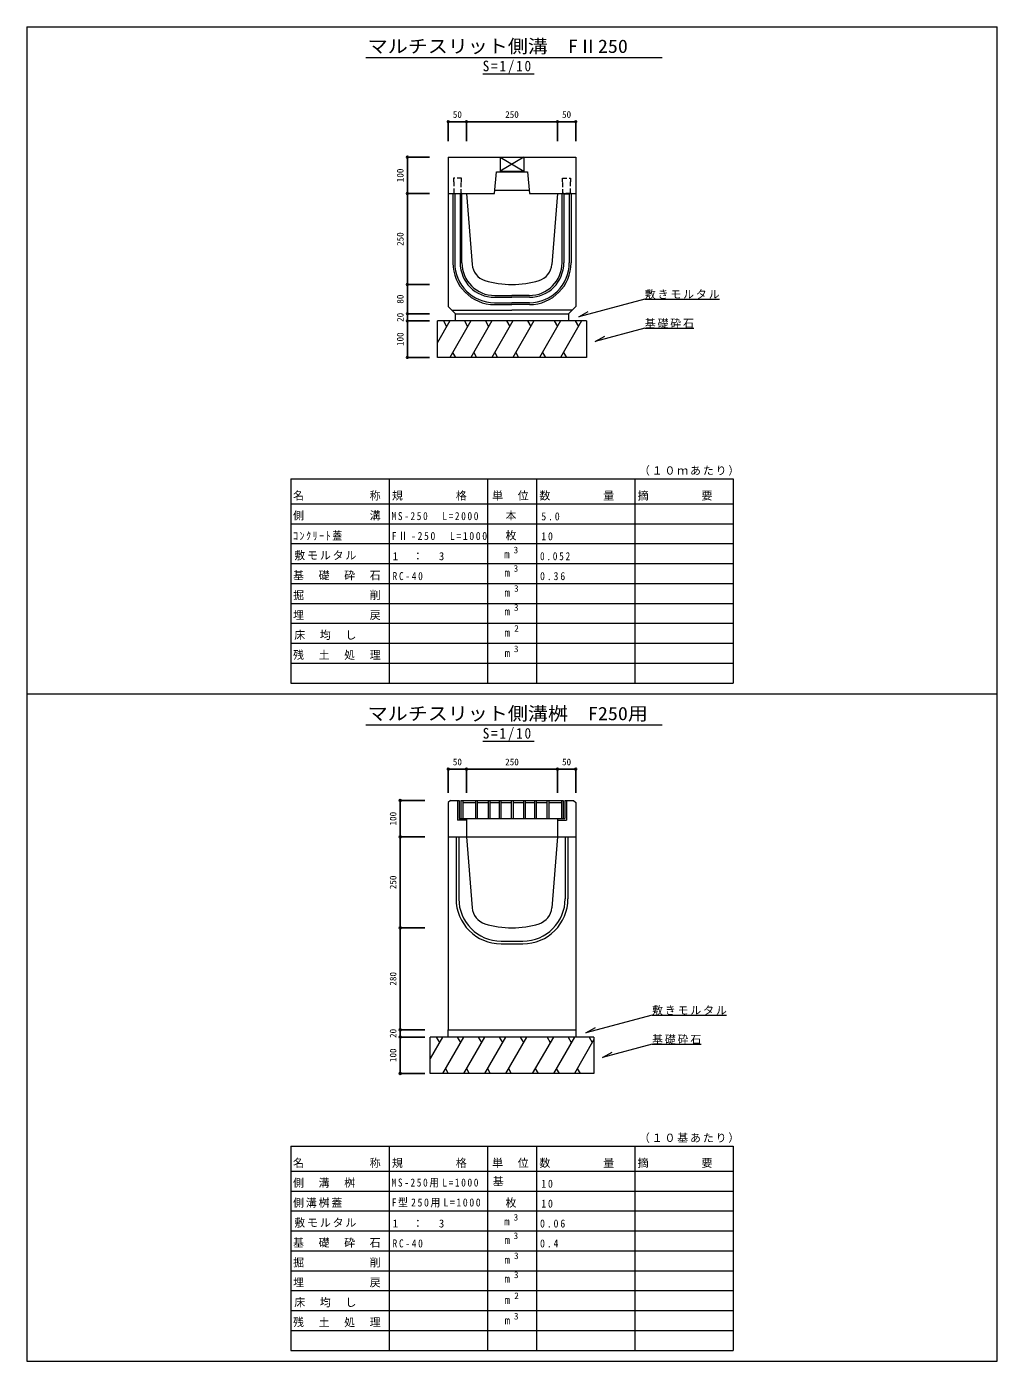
# Model space of a CAD drawing. Units: millimetres at full size, sheet at 1:10. Extents: x -1730 to 937, y -1837 to 1829.
import ezdxf
from ezdxf.enums import TextEntityAlignment as Align

# ---------------------------------------------------------------- set-up
doc = ezdxf.new("R2010")
doc.units = ezdxf.units.MM
doc.header["$LTSCALE"] = 10
doc.header["$PDMODE"] = 32
doc.header["$PDSIZE"] = 5
doc.linetypes.add('DASHED1', pattern=[1.8, 1.2, -0.6])
doc.layers.add('0-0_通り芯', color=7, linetype='Continuous', lineweight=18)
doc.layers.add('0-1_躯体', color=4, linetype='Continuous')
doc.styles.add('ＭＳ ゴシック', font='')
doc.styles.get('ＭＳ ゴシック').set_extended_font_data('MS Gothic')

msp = doc.modelspace()

# ---------------------------------------------------------------- linework, layer by layer
at = {"layer": '0-0_通り芯', "color": 2}
for p, q in [((-1730, 1829.22), (-1730, -1837.45)), ((-1730, 1829.22), (936.67, 1829.22)), ((936.67, -1837.45), (936.67, 1829.22)), ((-546.67, -296.57), (-546.67, -351.07)), ((-542.17, -296.57), (-542.17, -346.57)), ((-536.79, -296.57), (-536.79, -346.57)), ((-536.79, -296.57), (-255.79, -296.57)), ((-531.79, -296.57), (-531.79, -346.57)), ((-531.79, -302.57), (-497.04, -302.57)), ((-497.04, -296.57), (-497.04, -346.57)), ((-492.04, -296.57), (-492.04, -346.57)), ((-492.04, -302.57), (-462.29, -302.57)), ((-462.29, -296.57), (-462.29, -346.57)), ((-457.29, -296.57), (-457.29, -346.57)), ((-457.29, -302.57), (-432.29, -302.57)), ((-432.29, -296.57), (-432.29, -346.57)), ((-427.29, -296.57), (-427.29, -346.57)), ((-427.29, -302.57), (-398.79, -302.57)), ((-398.79, -296.57), (-398.79, -346.57)), ((-393.79, -296.57), (-393.79, -346.57)), ((-393.79, -302.57), (-365.29, -302.57)), ((-365.29, -296.57), (-365.29, -346.57)), ((-360.29, -296.57), (-360.29, -346.57)), ((-360.29, -302.57), (-335.29, -302.57)), ((-335.29, -296.57), (-335.29, -346.57)), ((-330.29, -296.57), (-330.29, -346.57)), ((-330.29, -302.57), (-300.54, -302.57)), ((-300.54, -296.57), (-300.54, -346.57)), ((-295.54, -296.57), (-295.54, -346.57)), ((-295.54, -302.57), (-260.79, -302.57)), ((-260.79, -296.57), (-260.79, -346.57)), ((-255.79, -296.57), (-255.79, -346.57)), ((-251.17, -296.57), (-251.17, -346.57)), ((-246.67, -296.57), (-246.67, -351.07)), ((-521.67, -351.07), (-546.67, -351.07)), ((-542.17, -346.57), (-251.17, -346.57)), ((-521.67, -346.57), (-521.67, -352.57)), ((-521.67, -351.07), (-521.67, -396.57)), ((-271.67, -346.57), (-271.67, -352.57)), ((-271.67, -351.07), (-246.67, -351.07)), ((-271.67, -351.07), (-271.67, -396.57)), ((-1730, -1837.45), (936.67, -1837.45))]:
    msp.add_line(p, q, dxfattribs=at)
at = {"layer": '0-0_通り芯'}
for p, q in [((-798.49, 1744.22), (15.5, 1744.22)), ((-477.1, 1699.5), (-336.14, 1699.5)), ((-31.89, 1080.52), (173.11, 1080.52)), ((-551.67, 1020.74), (-551.67, 1040.74)), ((-241.67, 1040.74), (-241.67, 1020.74)), ((-567.62, 1020.74), (-601.67, 961.76)), ((-601.67, 920.74), (-601.67, 1020.74)), ((-191.67, 1020.74), (-601.67, 1020.74)), ((-584.92, 1020.74), (-576.27, 1005.75)), ((-509.88, 1020.74), (-567.62, 920.74)), ((-527.19, 1020.74), (-518.53, 1005.75)), ((-452.15, 1020.74), (-509.88, 920.74)), ((-469.45, 1020.74), (-460.8, 1005.75)), ((-394.41, 1020.74), (-452.15, 920.74)), ((-411.72, 1020.74), (-403.06, 1005.75)), ((-336.68, 1020.74), (-394.41, 920.74)), ((-353.98, 1020.74), (-345.33, 1005.75)), ((-263.1, 1020.74), (-320.84, 920.74)), ((-280.4, 1020.74), (-271.75, 1005.75)), ((-205.37, 1020.74), (-263.1, 920.74)), ((-222.67, 1020.74), (-214.02, 1005.75)), ((-31.89, 1000.71), (-167.78, 964.3)), ((-31.89, 1000.71), (103.11, 1000.71)), ((-167.78, 964.3), (-141.8, 979.3)), ((-559.7, 934.46), (-551.78, 920.74)), ((-501.96, 934.46), (-494.04, 920.74)), ((-444.23, 934.46), (-436.31, 920.74)), ((-386.49, 934.46), (-378.57, 920.74)), ((-312.92, 934.46), (-305, 920.74)), ((-255.18, 934.46), (-247.26, 920.74)), ((-1004.17, 586.77), (210.83, 586.77)), ((-1004.17, 586.77), (-1004.17, 463.65)), ((-734.17, 586.77), (-734.17, 463.65)), ((-464.17, 586.77), (-464.17, 463.65)), ((-329.17, 586.77), (-329.17, 463.65)), ((-59.17, 586.77), (-59.17, 463.65)), ((210.83, 586.77), (210.83, 463.65)), ((-1004.17, 518.37), (210.83, 518.37)), ((-1004.17, 463.65), (210.83, 463.65)), ((-1004.17, 463.65), (-1004.17, 25.89)), ((-734.17, 463.65), (-734.17, 25.89)), ((-464.17, 463.65), (-464.17, 25.89)), ((-329.17, 463.65), (-329.17, 25.89)), ((-59.17, 463.65), (-59.17, 25.89)), ((210.83, 463.65), (210.83, 25.89)), ((-1004.17, 408.93), (210.83, 408.93)), ((-1004.17, 354.21), (210.83, 354.21)), ((-1004.17, 299.49), (210.83, 299.49)), ((-1004.17, 244.77), (210.83, 244.77)), ((-1004.17, 190.05), (210.83, 190.05)), ((-1004.17, 135.33), (210.83, 135.33)), ((-1004.17, 80.61), (210.83, 80.61)), ((-1004.17, 25.89), (210.83, 25.89)), ((-918.67, 25.89), (-9.67, 25.89)), ((-798.49, -89.11), (15.5, -89.11)), ((-477.1, -133.83), (-336.14, -133.83)), ((-11.89, -886.79), (193.11, -886.79)), ((-587.62, -946.57), (-621.67, -1005.54)), ((-621.67, -1046.57), (-621.67, -946.57)), ((-171.67, -946.57), (-621.67, -946.57)), ((-604.92, -946.57), (-596.27, -961.55)), ((-529.88, -946.57), (-587.62, -1046.57)), ((-571.67, -946.57), (-571.67, -926.57)), ((-547.19, -946.57), (-538.53, -961.55)), ((-472.15, -946.57), (-529.88, -1046.57)), ((-489.45, -946.57), (-480.8, -961.55)), ((-414.41, -946.57), (-472.15, -1046.57)), ((-431.72, -946.57), (-423.06, -961.55)), ((-356.68, -946.57), (-414.41, -1046.57)), ((-373.98, -946.57), (-365.33, -961.55)), ((-283.1, -946.57), (-340.84, -1046.57)), ((-300.4, -946.57), (-291.75, -961.55)), ((-225.37, -946.57), (-283.1, -1046.57)), ((-242.67, -946.57), (-234.02, -961.55)), ((-221.67, -926.57), (-221.67, -946.57)), ((-184.93, -946.57), (-176.28, -961.55)), ((-171.67, -946.57), (-171.67, -1046.57)), ((-171.67, -953.56), (-225.37, -1046.57)), ((-11.89, -966.59), (123.11, -966.59)), ((-171.67, -1046.57), (-621.67, -1046.57)), ((-579.7, -1032.85), (-571.78, -1046.57)), ((-521.96, -1032.85), (-514.04, -1046.57)), ((-464.23, -1032.85), (-456.31, -1046.57)), ((-406.49, -1032.85), (-398.57, -1046.57)), ((-332.92, -1032.85), (-325, -1046.57)), ((-275.18, -1032.85), (-267.26, -1046.57)), ((-217.45, -1032.85), (-209.53, -1046.57)), ((-1004.17, -1246.57), (210.83, -1246.57)), ((-1004.17, -1246.57), (-1004.17, -1369.69)), ((-734.17, -1246.57), (-734.17, -1369.69)), ((-464.17, -1246.57), (-464.17, -1369.69)), ((-329.17, -1246.57), (-329.17, -1369.69)), ((-59.17, -1246.57), (-59.17, -1369.69)), ((210.83, -1246.57), (210.83, -1369.69)), ((-1004.17, -1314.97), (210.83, -1314.97)), ((-1004.17, -1369.69), (210.83, -1369.69)), ((-1004.17, -1369.69), (-1004.17, -1807.45)), ((-734.17, -1369.69), (-734.17, -1807.45)), ((-464.17, -1369.69), (-464.17, -1807.45)), ((-329.17, -1369.69), (-329.17, -1807.45)), ((-59.17, -1369.69), (-59.17, -1807.45)), ((210.83, -1369.69), (210.83, -1807.45)), ((-1004.17, -1424.41), (210.83, -1424.41)), ((-1004.17, -1479.13), (210.83, -1479.13)), ((-1004.17, -1533.85), (210.83, -1533.85)), ((-1004.17, -1588.57), (210.83, -1588.57)), ((-1004.17, -1643.29), (210.83, -1643.29)), ((-1004.17, -1698.01), (210.83, -1698.01)), ((-1004.17, -1752.73), (210.83, -1752.73)), ((-1004.17, -1807.45), (210.83, -1807.45)), ((-918.67, -1807.45), (-9.67, -1807.45))]:
    msp.add_line(p, q, dxfattribs=at)
at = {"layer": '0-0_通り芯', "color": 3}
for p, q in [((-571.67, 1470.74), (-571.67, 1370.74)), ((-429.17, 1470.74), (-429.17, 1430.44)), ((-429.17, 1470.74), (-364.17, 1432.74)), ((-364.17, 1470.74), (-429.17, 1432.74)), ((-364.17, 1470.74), (-364.17, 1430.44)), ((-444.67, 1370.74), (-439.67, 1430.44)), ((-439.67, 1430.44), (-353.67, 1430.44)), ((-429.17, 1432.74), (-364.17, 1432.74)), ((-571.67, 1370.74), (-571.67, 1060.74)), ((-571.67, 1370.74), (-444.67, 1370.74)), ((-559.17, 1370.74), (-554.17, 1369.74)), ((-559.17, 1370.74), (-559.17, 1180.74)), ((-539.17, 1369.74), (-554.17, 1369.74)), ((-554.17, 1369.74), (-554.17, 1180.74)), ((-534.17, 1370.74), (-539.17, 1369.74)), ((-539.17, 1369.74), (-539.17, 1180.74)), ((-534.17, 1180.74), (-534.17, 1370.74)), ((-521.67, 1370.74), (-506.08, 1175.83)), ((-443.91, 1379.74), (-349.42, 1379.74)), ((-271.67, 1370.74), (-287.26, 1175.83)), ((-259.17, 1370.74), (-254.17, 1369.74)), ((-259.17, 1180.74), (-259.17, 1370.74)), ((-254.17, 1369.74), (-239.17, 1369.74)), ((-254.17, 1369.74), (-254.17, 1180.74)), ((-234.17, 1370.74), (-239.17, 1369.74)), ((-239.17, 1369.74), (-239.17, 1180.74)), ((-234.17, 1370.74), (-234.17, 1180.74)), ((-221.67, 1370.74), (-221.67, 1060.74)), ((-444.51, 1085.74), (-396.67, 1085.74)), ((-444.43, 1070.74), (-396.67, 1070.74)), ((-444.4, 1065.74), (-396.67, 1065.74)), ((-444.17, 1090.74), (-396.67, 1090.74)), ((-349.17, 1090.74), (-396.67, 1090.74)), ((-348.83, 1085.74), (-396.67, 1085.74)), ((-348.9, 1070.74), (-396.67, 1070.74)), ((-348.94, 1065.74), (-396.67, 1065.74)), ((-561.67, 1050.74), (-396.67, 1050.74)), ((-231.67, 1050.74), (-396.67, 1050.74)), ((-241.67, 1040.74), (-221.67, 1060.74)), ((-565.67, -296.57), (-571.67, -302.57)), ((-571.67, -302.57), (-571.67, -396.57)), ((-565.67, -296.57), (-542.17, -296.57)), ((-571.67, -396.57), (-521.67, -396.57)), ((-571.67, -396.57), (-558.56, -396.57)), ((-558.56, -396.57), (-234.78, -396.57)), ((-550.47, -396.57), (-550.47, -566.57)), ((-542.87, -396.57), (-542.87, -566.57)), ((-521.67, -396.57), (-506.08, -591.48)), ((-271.67, -396.57), (-287.26, -591.48)), ((-271.67, -396.57), (-221.67, -396.57)), ((-250.47, -396.57), (-250.47, -566.57)), ((-242.87, -396.57), (-242.87, -566.57)), ((-234.78, -396.57), (-221.67, -396.57)), ((-221.67, -396.57), (-221.67, -926.57)), ((-426.67, -682.77), (-366.67, -682.77)), ((-426.67, -690.37), (-366.67, -690.37)), ((-571.67, -926.57), (-221.67, -926.57)), ((-571.67, -926.57), (-221.67, -926.57))]:
    msp.add_line(p, q, dxfattribs=at)
at = {"layer": '0-0_通り芯', "color": 4}
msp.add_line((-1730, -4.11), (936.67, -4.11), dxfattribs=at)
at = {"layer": '0-0_通り芯', "color": 3, "linetype": 'DASHED1'}
for p, q in [((-521.67, -351.07), (-521.67, -396.57)), ((-271.67, -351.07), (-271.67, -396.57))]:
    msp.add_line(p, q, dxfattribs=at)
at = {"layer": '0-0_通り芯', "color": 3}
for points in [[(-571.67, 1470.74), (-221.67, 1470.74), (-221.67, 1370.74)], [(-353.67, 1430.44), (-348.67, 1370.74), (-221.67, 1370.74)], [(-571.67, 1060.74), (-551.67, 1040.74), (-241.67, 1040.74)], [(-251.17, -296.57), (-227.67, -296.57), (-221.67, -302.57), (-221.67, -396.57)], [(-571.67, -396.57), (-571.67, -926.57), (-221.67, -926.57)]]:
    msp.add_lwpolyline(points, dxfattribs=at)
at = {"layer": '0-0_通り芯', "color": 3, "linetype": 'DASHED1'}
for points in [[(-557.67, 1412.74), (-557.67, 1402.74), (-556.67, 1402.74), (-556.67, 1370.74), (-536.67, 1370.74), (-536.67, 1402.74), (-535.67, 1402.74), (-535.67, 1412.74)], [(-235.67, 1412.74), (-235.67, 1402.74), (-236.67, 1402.74), (-236.67, 1370.74), (-256.67, 1370.74), (-256.67, 1402.74), (-257.67, 1402.74), (-257.67, 1412.74)]]:
    msp.add_lwpolyline(points, close=True, dxfattribs=at)
at = {"layer": '0-0_通り芯'}
for points in [[(-31.89, 1080.52), (-213.4, 1031.88), (-187.42, 1046.88)], [(-191.67, 1020.74), (-191.67, 920.74), (-601.67, 920.74)], [(-11.89, -886.79), (-193.4, -935.42), (-167.42, -920.42)], [(-11.89, -966.59), (-147.78, -1003), (-121.8, -988)]]:
    msp.add_lwpolyline(points, dxfattribs=at)
at = {"layer": '0-0_通り芯', "color": 3}
for centre, radius, start, end in [((-444.17, 1180.74), 115, 180, 269.88576), ((-444.17, 1180.74), 110, 180, 269.86118), ((-444.17, 1180.74), 95, 180, 269.79541), ((-444.17, 1180.74), 90, 180, 270), ((-456.24, 1179.82), 50, 184.57, 252.67), ((-349.17, 1180.74), 90, 270, 0), ((-349.17, 1180.74), 115, 270.11424, 0), ((-349.17, 1180.74), 110, 270.13882, 0), ((-349.17, 1180.74), 95, 270.20459, 0), ((-337.11, 1179.82), 50, 287.33, 355.43), ((-396.67, 1370.74), 250, 252.67, 287.33), ((-426.67, -566.57), 123.8, 180, 270), ((-426.67, -566.57), 116.2, 180, 270), ((-366.67, -566.57), 116.2, 270, 0), ((-366.67, -566.57), 123.8, 270, 0), ((-456.24, -587.49), 50, 184.57, 252.67), ((-337.11, -587.49), 50, 287.33, 355.43), ((-396.67, -396.57), 250, 252.67, 287.33)]:
    msp.add_arc(centre, radius, start, end, dxfattribs=at)
at = {"layer": '0-1_躯体', "color": 7}
for p, q in [((-571.67, 1568.28), (-521.67, 1568.28)), ((-521.67, 1568.28), (-271.67, 1568.28)), ((-271.67, 1568.28), (-221.67, 1568.28)), ((-684.15, 1370.74), (-684.15, 1470.74)), ((-684.15, 1470.74), (-623.1, 1470.74)), ((-684.15, 1120.74), (-684.15, 1370.74)), ((-684.15, 1370.74), (-623.1, 1370.74)), ((-684.15, 1040.74), (-684.15, 1120.74)), ((-684.15, 1020.74), (-684.15, 1040.74)), ((-684.15, 920.74), (-684.15, 1020.74)), ((-571.67, -210.45), (-521.67, -210.45)), ((-521.67, -210.45), (-271.67, -210.45)), ((-271.67, -210.45), (-221.67, -210.45)), ((-703.78, -396.57), (-703.78, -296.57)), ((-703.78, -646.57), (-703.78, -396.57)), ((-703.78, -926.57), (-703.78, -646.57)), ((-703.78, -946.57), (-703.78, -926.57)), ((-703.78, -1046.57), (-703.78, -946.57))]:
    msp.add_line(p, q, dxfattribs=at)
at = {"layer": '0-1_躯体'}
for p, q in [((-571.67, 1568.28), (-571.67, 1514.62)), ((-521.67, 1568.28), (-521.67, 1514.62)), ((-271.67, 1568.28), (-271.67, 1514.62)), ((-221.67, 1568.28), (-221.67, 1514.62)), ((-684.15, 1370.74), (-623.1, 1370.74)), ((-684.15, 1120.74), (-623.1, 1120.74)), ((-684.15, 1040.74), (-623.1, 1040.74)), ((-684.15, 1020.74), (-623.1, 1020.74)), ((-684.15, 920.74), (-623.1, 920.74)), ((-571.67, -210.45), (-571.67, -275.32)), ((-521.67, -210.45), (-521.67, -275.32)), ((-271.67, -210.45), (-271.67, -275.32)), ((-221.67, -210.45), (-221.67, -275.32)), ((-703.78, -296.57), (-636.35, -296.57)), ((-703.78, -396.57), (-636.35, -396.57)), ((-703.78, -646.57), (-636.35, -646.57)), ((-703.78, -926.57), (-636.35, -926.57)), ((-703.78, -946.57), (-636.35, -946.57)), ((-703.78, -1046.57), (-636.35, -1046.57))]:
    msp.add_line(p, q, dxfattribs=at)
for p in [(-571.67, 1568.28), (-521.67, 1568.28), (-271.67, 1568.28), (-221.67, 1568.28), (-684.15, 1370.74), (-684.15, 1120.74), (-684.15, 1040.74), (-684.15, 1020.74), (-684.15, 920.74), (-571.67, -210.45), (-521.67, -210.45), (-271.67, -210.45), (-221.67, -210.45), (-703.78, -296.57), (-703.78, -396.57), (-703.78, -646.57), (-703.78, -926.57), (-703.78, -946.57), (-703.78, -1046.57)]:
    msp.add_point(p, dxfattribs=at)
at = {"layer": '0-1_躯体', "color": 7}
for p in [(-684.15, 1470.74), (-684.15, 1370.74)]:
    msp.add_point(p, dxfattribs=at)

# ---------------------------------------------------------------- texts
at = {"layer": '0-0_通り芯', "color": 3, "style": 'ＭＳ ゴシック', "width": 1.1}
for s, p in [('マルチスリット側溝\u3000FⅡ250', (-793.09, 1746.24)), ('マルチスリット側溝桝\u3000F250用', (-793.09, -87.09))]:
    msp.add_text(s, height=36.66, dxfattribs=at).set_placement(p, align=Align.BOTTOM_LEFT)
at = {"layer": '0-0_通り芯', "style": 'ＭＳ ゴシック'}
for s, p in [('m', (-418.24, 362.46)), ('m', (-417.34, 311.85)), ('m', (-417.34, 257.13)), ('m', (-417.34, 205.14)), ('m', (-417.25, 147)), ('m', (-417.07, 90.92)), ('基', (-449.42, -1360.75)), ('m', (-418.24, -1470.87)), ('m', (-417.34, -1521.49)), ('m', (-417.34, -1576.21)), ('m', (-417.34, -1628.19)), ('m', (-417.25, -1686.33)), ('m', (-417.07, -1742.42))]:
    msp.add_text(s, height=21.99, dxfattribs=at).set_placement(p, align=Align.BOTTOM_LEFT)
at = {"layer": '0-0_通り芯', "color": 4, "style": 'ＭＳ ゴシック'}
for s, p in [('3', (-392.14, 376.83)), ('3', (-392.14, 326.21)), ('3', (-390.97, 271.15)), ('3', (-391.24, 218.89)), ('2', (-390.34, 161.37)), ('3', (-391.24, 105.28)), ('3', (-392.14, -1456.51)), ('3', (-392.14, -1507.12)), ('3', (-390.97, -1562.18)), ('3', (-391.24, -1614.44)), ('2', (-390.34, -1671.97)), ('3', (-391.24, -1728.05))]:
    msp.add_text(s, height=18.33, dxfattribs=at).set_placement(p, align=Align.BOTTOM_LEFT)
at = {"layer": '0-0_通り芯', "attachment_point": 7, "style": 'ＭＳ ゴシック'}
for s, insert, char_height in [('\\T1.28;\\W0.9;S=1/10', (-477.1, 1699.5), 29.33), ('\\T1.17;敷きモルタル', (-31.89, 1080.52), 21.99), ('\\T1.17;基礎砕石', (-31.89, 1000.71), 21.99), ('\\T1.17;（１０ｍあたり）', (-47.92, 595.71), 21.99), ('\\T1.17;名\u3000\u3000\u3000\u3000\u3000称', (-998.17, 527.31), 21.99), ('\\T1.17;規\u3000\u3000\u3000\u3000格', (-726.42, 527.31), 21.99), ('\\T1.17;単\u3000位', (-451.17, 527.31), 21.99), ('\\T1.17;数\u3000\u3000\u3000\u3000量', (-321.42, 527.31), 21.99), ('\\T1.17;摘\u3000\u3000\u3000\u3000要', (-51.42, 527.31), 21.99), ('\\T1.17;側\u3000\u3000\u3000\u3000\u3000溝', (-998.17, 472.59), 21.99), ('\\T1.36;\\W0.85;MS-250\u3000L=2000', (-727.42, 473.38), 21.99), ('\\T1.17;\u3000本', (-449.42, 472.59), 21.99), ('\\T1.38;\\W0.9;5.0', (-316.17, 472.59), 21.99), ('\\T1.33;\\W0.9;ｺﾝｸﾘｰﾄ蓋', (-998.17, 417.87), 21.99), ('\\T1.32;\\W0.9;FⅡ-250\u3000L=1000', (-727.42, 418.66), 21.99), ('\\T1.17;\u3000枚', (-449.42, 417.87), 21.99), ('\\T1.36;\\W0.9;10', (-316.17, 417.87), 21.99), ('\\T1.17;敷モルタル', (-994.67, 363.15), 21.99), ('\\T1.21;1\u3000：\u30003', (-724.67, 363.15), 21.99), ('\\T1.38;\\W0.85;0.052', (-319.67, 363.15), 21.99), ('\\T1.17;基\u3000礎\u3000砕\u3000石', (-998.17, 308.43), 21.99), ('\\T1.38;\\W0.85;RC-40', (-724.67, 308.43), 21.99), ('\\T1.38;\\W0.9;0.36', (-319.67, 308.43), 21.99), ('\\T1.17;掘\u3000\u3000\u3000\u3000\u3000削', (-998.17, 253.71), 21.99), ('\\T1.17;埋\u3000\u3000\u3000\u3000\u3000戻', (-998.17, 198.99), 21.99), ('\\T1.17;床\u3000均\u3000し', (-994.67, 144.27), 21.99), ('\\T1.17;残\u3000土\u3000処\u3000理', (-998.17, 89.55), 21.99), ('\\T1.28;\\W0.9;S=1/10', (-477.1, -133.83), 29.33), ('\\T1.17;敷きモルタル', (-11.89, -886.79), 21.99), ('\\T1.17;基礎砕石', (-11.89, -966.59), 21.99), ('\\T1.17;（１０基あたり）', (-47.92, -1237.63), 21.99), ('\\T1.17;名\u3000\u3000\u3000\u3000\u3000称', (-998.17, -1306.03), 21.99), ('\\T1.17;規\u3000\u3000\u3000\u3000格', (-726.42, -1306.03), 21.99), ('\\T1.17;単\u3000位', (-451.17, -1306.03), 21.99), ('\\T1.17;数\u3000\u3000\u3000\u3000量', (-321.42, -1306.03), 21.99), ('\\T1.17;摘\u3000\u3000\u3000\u3000要', (-51.42, -1306.03), 21.99), ('\\T1.17;側\u3000溝\u3000桝', (-998.17, -1360.75), 21.99), ('\\T1.36;\\W0.85;MS-250用L=1000', (-727.42, -1359.96), 21.99), ('\\T1.36;\\W0.9;10', (-316.17, -1360.75), 21.99), ('\\T1.17;側溝桝蓋', (-998.17, -1415.47), 21.99), ('\\T1.32;\\W0.9;F型250用L=1000', (-727.42, -1414.68), 21.99), ('\\T1.17;\u3000枚', (-449.42, -1415.47), 21.99), ('\\T1.36;\\W0.9;10', (-316.17, -1415.47), 21.99), ('\\T1.17;敷モルタル', (-994.67, -1470.19), 21.99), ('\\T1.21;1\u3000：\u30003', (-724.67, -1470.19), 21.99), ('\\T1.38;\\W0.9;0.06', (-319.67, -1470.19), 21.99), ('\\T1.17;基\u3000礎\u3000砕\u3000石', (-998.17, -1524.91), 21.99), ('\\T1.38;\\W0.85;RC-40', (-724.67, -1524.91), 21.99), ('\\T1.38;\\W0.9;0.4', (-319.67, -1524.91), 21.99), ('\\T1.17;掘\u3000\u3000\u3000\u3000\u3000削', (-998.17, -1579.63), 21.99), ('\\T1.17;埋\u3000\u3000\u3000\u3000\u3000戻', (-998.17, -1634.35), 21.99), ('\\T1.17;床\u3000均\u3000し', (-994.67, -1689.07), 21.99), ('\\T1.17;残\u3000土\u3000処\u3000理', (-998.17, -1743.79), 21.99)]:
    msp.add_mtext(s, dxfattribs=dict(at, insert=insert, char_height=char_height))
at = {"layer": '0-1_躯体', "style": 'ＭＳ ゴシック'}
for s, p in [('50', (-559.17, 1573.28)), ('250', (-415.42, 1573.28)), ('50', (-259.17, 1573.28)), ('50', (-559.17, -205.45)), ('250', (-415.42, -205.45)), ('50', (-259.17, -205.45))]:
    msp.add_text(s, height=18.33, dxfattribs=at).set_placement(p, align=Align.BOTTOM_LEFT)
for s, p in [('100', (-689.15, 1401.99)), ('250', (-689.15, 1226.99)), ('80', (-689.15, 1068.24)), ('20', (-689.15, 1018.24)), ('100', (-689.15, 951.99)), ('100', (-708.78, -365.32)), ('250', (-708.78, -540.32)), ('280', (-708.78, -805.32)), ('20', (-708.78, -949.07)), ('100', (-708.78, -1015.32))]:
    msp.add_text(s, height=18.33, rotation=90, dxfattribs=at).set_placement(p, align=Align.BOTTOM_LEFT)

doc.saveas('drawing.dxf')
